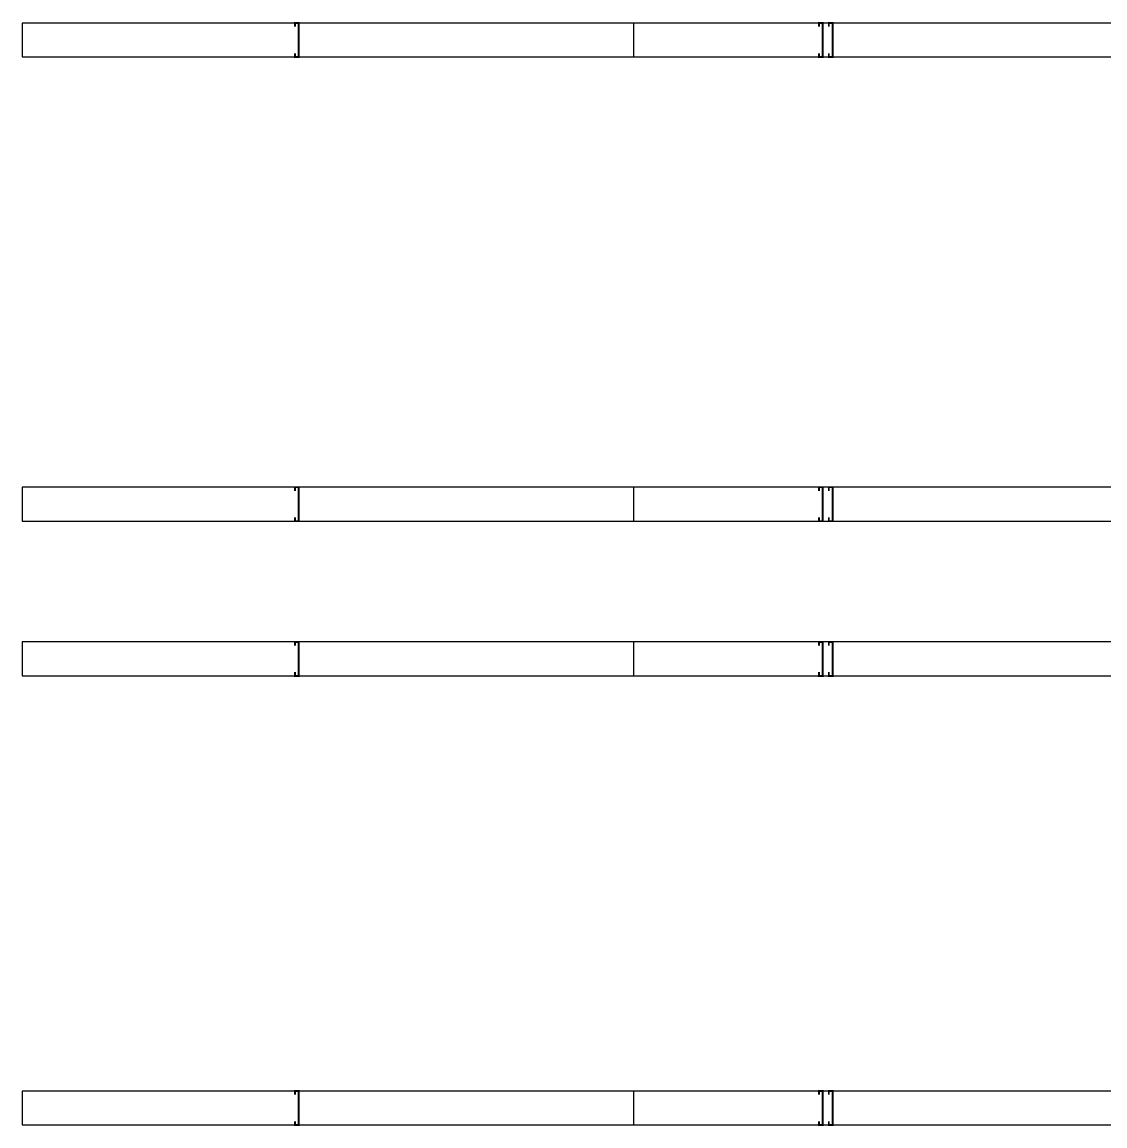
# Model space of a CAD drawing. Header units: millimetres. Extents: x -19577 to 374132, y 182625 to 847314.
# Drawn here: x 105904 to 134599, y 648480 to 677730 of the extents above; entities that cross this region are included whole.
import ezdxf

# ---------------------------------------------------------------- set-up
doc = ezdxf.new("R2010")
doc.units = ezdxf.units.MM
doc.header["$LTSCALE"] = 150
doc.layers.add('-----26 Electrical Cable Tray_LV_STSPDU_A', color=181, linetype='Continuous')
doc.layers.add('-----26 Electrical Cable Tray_LV_STSPDU_B', color=41, linetype='Continuous')

msp = doc.modelspace()

# ---------------------------------------------------------------- linework, layer by layer
at = {"layer": '-----26 Electrical Cable Tray_LV_STSPDU_A', "elevation": 0}
for points in [[(105904, 665405), (105904, 664505), (167957, 664505), (167957, 665405)], [(122104, 665405), (122104, 664505), (167957, 664505), (167957, 665405)], [(105904, 661305), (105904, 660405), (167654, 660405), (167654, 661305)], [(122104, 661305), (122104, 660405), (167654, 660405), (167654, 661305)]]:
    msp.add_lwpolyline(points, close=True, dxfattribs=at)
at = {"layer": '-----26 Electrical Cable Tray_LV_STSPDU_A', "ltscale": 7.5, "const_width": 50, "elevation": 0}
for points in [[(113134, 665305), (113134, 665405), (113234, 665405), (113234, 664505), (113134, 664505), (113134, 664605)], [(127022, 665305), (127022, 665405), (127122, 665405), (127122, 664505), (127022, 664505), (127022, 664605)], [(127282, 665305), (127282, 665405), (127382, 665405), (127382, 664505), (127282, 664505), (127282, 664605)], [(113134, 661205), (113134, 661305), (113234, 661305), (113234, 660405), (113134, 660405), (113134, 660505)], [(127022, 661205), (127022, 661305), (127122, 661305), (127122, 660405), (127022, 660405), (127022, 660505)], [(127282, 661205), (127282, 661305), (127382, 661305), (127382, 660405), (127282, 660405), (127282, 660505)]]:
    msp.add_lwpolyline(points, dxfattribs=at)
at = {"layer": '-----26 Electrical Cable Tray_LV_STSPDU_B', "ltscale": 7.5, "const_width": 50, "elevation": 0}
for points in [[(113134, 677605), (113134, 677705), (113234, 677705), (113234, 676805), (113134, 676805), (113134, 676905)], [(127022, 677605), (127022, 677705), (127122, 677705), (127122, 676805), (127022, 676805), (127022, 676905)], [(127282, 677605), (127282, 677705), (127382, 677705), (127382, 676805), (127282, 676805), (127282, 676905)], [(113134, 649305), (113134, 649405), (113234, 649405), (113234, 648505), (113134, 648505), (113134, 648605)], [(127022, 649305), (127022, 649405), (127122, 649405), (127122, 648505), (127022, 648505), (127022, 648605)], [(127282, 649305), (127282, 649405), (127382, 649405), (127382, 648505), (127282, 648505), (127282, 648605)]]:
    msp.add_lwpolyline(points, dxfattribs=at)
at = {"layer": '-----26 Electrical Cable Tray_LV_STSPDU_B', "elevation": 0}
for points in [[(105904, 677705), (105904, 676805), (169054, 676805), (169054, 677705)], [(122104, 677705), (122104, 676805), (169054, 676805), (169054, 677705)], [(105904, 649405), (105904, 648505), (169057, 648505), (169057, 649405)], [(122104, 649405), (122104, 648505), (169057, 648505), (169057, 649405)]]:
    msp.add_lwpolyline(points, close=True, dxfattribs=at)

doc.saveas('drawing.dxf')
